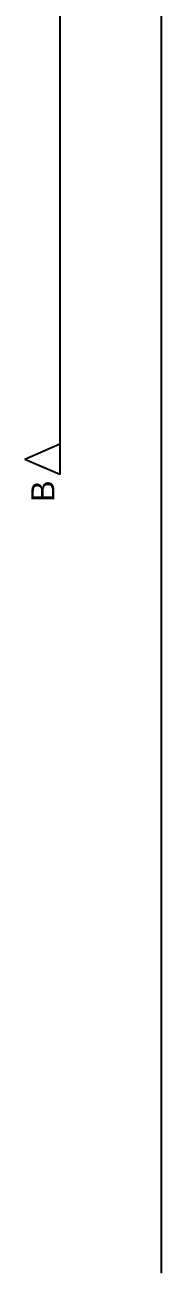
# Model space of a CAD drawing. Header units: millimetres. Extents: x -97637 to -42340, y -629302 to -310830.
# Drawn here: x -48399 to -48340, y -314515 to -313977 of the extents above; entities that cross this region are included whole.
import ezdxf

# ---------------------------------------------------------------- set-up
doc = ezdxf.new("R2010")
doc.units = ezdxf.units.MM
doc.styles.get("Standard").update_dxf_attribs({"font": 'arial.ttf'})

msp = doc.modelspace()

# ---------------------------------------------------------------- linework, layer by layer
msp.add_line((-48340.17, -312427.763), (-48340.17, -314515.442))
at = {"color": 1}
for p, q in [((-48383.943, -312593.748), (-48383.943, -314171.293)), ((-48383.943, -314158.181), (-48398.969, -314164.737)), ((-48383.943, -314171.293), (-48398.969, -314164.737))]:
    msp.add_line(p, q, dxfattribs=at)

# ---------------------------------------------------------------- texts
at = {"color": 1, "insert": (-48396.209, -314183.118), "char_height": 10, "attachment_point": 1, "rotation": 90}
msp.add_mtext_dynamic_manual_height_columns('B', width=158.32289, gutter_width=12.5, heights=[0], dxfattribs=at)

doc.saveas('drawing.dxf')
